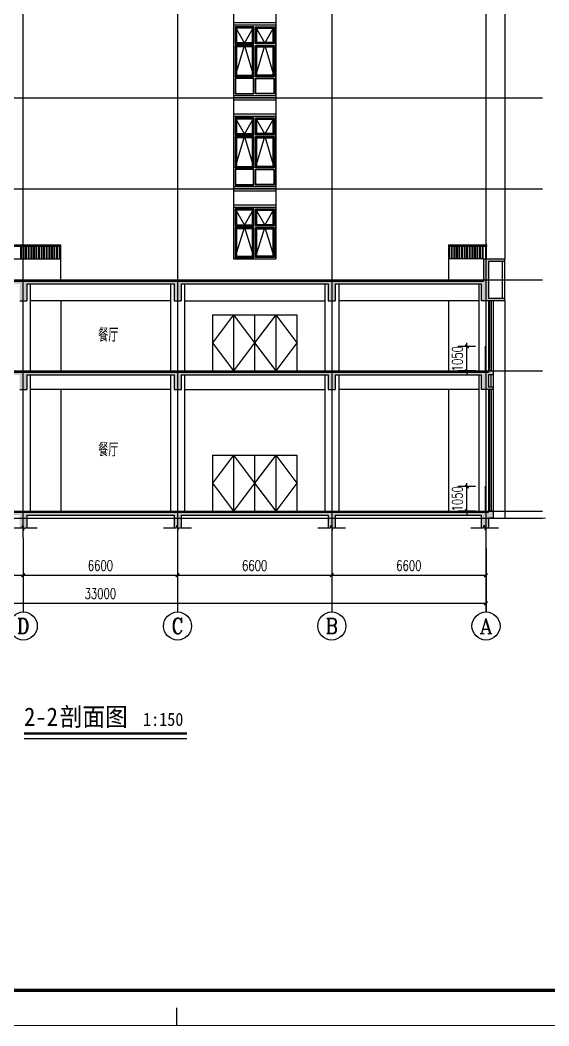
# Model space of a CAD drawing. Extents: x 1738711 to 2346805, y 1189731 to 2516152.
# Drawn here: x 2195406 to 2218031, y 1552690 to 1595754 of the extents above; entities that cross this region are included whole.
import ezdxf
from ezdxf.enums import TextEntityAlignment as Align

# ---------------------------------------------------------------- set-up
doc = ezdxf.new("R2010")
doc.units = 0
doc.header["$LTSCALE"] = 1000
doc.header["$MEASUREMENT"] = 0
for name, color, linetype, lineweight in [('_0', 7, 'Continuous', 25), ('填充', 252, 'Continuous', 5), ('栏杆', 6, 'Continuous', 15)]:
    doc.layers.add(name, color=color, linetype=linetype, lineweight=lineweight)
for name, color, linetype in [('AR-TEXT', 7, 'Continuous'), ('AXIS', 3, 'Continuous'), ('AXIS_TEXT', 7, 'Continuous'), ('CONTINUOUS', 7, 'Continuous'), ('DIM_SYMB', 3, 'Continuous'), ('DOTE', 1, 'Continuous'), ('PUB_DIM', 3, 'Continuous'), ('PUB_TEXT', 7, 'Continuous'), ('TK', 4, 'Continuous'), ('WALL', 40, 'Continuous'), ('WINDOW', 144, 'Continuous'), ('切线', 35, 'Continuous'), ('看线', 8, 'Continuous')]:
    doc.layers.add(name, color=color, linetype=linetype)
doc.styles.add('_TCH_AXIS', font='COMPLEX', dxfattribs={"bigfont": 'GBCBIG'})
doc.styles.add('_TCH_DIM_T3', font='SIMPLEX', dxfattribs={"width": 0.705882, "bigfont": 'GBCBIG'})
doc.styles.add('COMPLEX', font='COMPLEX')
doc.styles.get("Standard").update_dxf_attribs({"font": 'gbenor.shx', "bigfont": 'gbcbig.shx'})
doc.styles.add('宋体', font='SIMSUN.TTF', dxfattribs={"width": 0.75})
doc.styles.add('黑体', font='simhei_0.ttf', dxfattribs={"width": 0.9})
doc.dimstyles.new('_TCH_ARCH&&150', dxfattribs={"dimtxt": 446.25, "dimasz": 150, "dimexe": 375, "dimexo": 450, "dimgap": 189.375, "dimtad": 1, "dimdec": 0, "dimzin": 0, "dimdsep": 46, "dimtxsty": '_TCH_DIM_T3', "dimblk": 'ARCHTICK', "dimcen": 0.09, "dimclrt": 7, "dimazin": 2, "dimtfac": 1, "dimtdec": 0, "dimtix": 1, "dimtmove": 2, "dimatfit": 3, "dimfxl": 1, "dimtolj": 1, "dimtzin": 0, "dimarcsym": 0})

# ---------------------------------------------------------------- blocks, each defined once
blk = doc.blocks.new('gdfdgdfgdfbvfcxv')
at = {"layer": '填充'}
blk.add_line((264925, -67479), (264925, -67589), dxfattribs=at)
for points in [[(264919, -67480), (264829, -67480, -1), (264829, -67468), (264919, -67468)], [(264919, -67588), (264829, -67588, 1), (264829, -67600), (264919, -67600)]]:
    blk.add_lwpolyline(points, format="xyb", dxfattribs=at)
blk.add_lwpolyline([(264911, -67634), (264911, -67434), (264919, -67434), (264919, -67634)], close=True, dxfattribs=at)
blk.add_lwpolyline([(264911, -67634), (264911, -67434), (264919, -67434), (264919, -67634)], close=True, dxfattribs=at)
for centre, radius, start, end in [((264919, -67483), 4.5, 318.23878, 90), ((264915, -67488), 9.2, 330.31985, 59.74924), ((264919, -67495), 4.5, 318.23878, 90), ((264919, -67501), 4.5, 318.23878, 90), ((264919, -67507), 4.5, 318.23878, 90), ((264919, -67513), 4.5, 318.23878, 90), ((264919, -67519), 4.5, 318.23878, 90), ((264919, -67525), 4.5, 318.23878, 90), ((264919, -67531), 4.5, 318.23878, 90), ((264919, -67537), 4.5, 318.23878, 90), ((264919, -67543), 4.5, 318.23878, 90), ((264919, -67549), 4.5, 318.23878, 90), ((264919, -67555), 4.5, 318.23878, 90), ((264919, -67561), 4.5, 318.23878, 90), ((264919, -67567), 4.5, 318.23878, 90), ((264919, -67573), 4.5, 318.23878, 90), ((264919, -67579), 4.5, 318.23878, 90), ((264919, -67585), 4.5, 269.99996, 90)]:
    blk.add_arc(centre, radius, start, end, dxfattribs=at)
blk = doc.blocks.new('ghwerGWEGWEGW')
at = {"layer": '栏杆', "color": 6, "ltscale": 100}
for points in [[(2184611, 1556743), (2184611, 1557732)], [(2184641, 1556743), (2184641, 1557732)]]:
    blk.add_lwpolyline(points, dxfattribs=at)
blk.add_circle((2184626, 1557758), 30, dxfattribs=at)
at = {"layer": 'CONTINUOUS', "xscale": -0.384000000001397, "yscale": 0.384000000001397, "zscale": 0.384000000001397, "rotation": 270}
blk.add_blockref('gdfdgdfgdfbvfcxv', (2210561, 1455012), dxfattribs=at)
blk = doc.blocks.new('hjashrtahreahe')
blk.add_line((42800, 0), (42800, 500))
at = {"const_width": 25}
blk.add_lwpolyline([(42800, 500), (42800, 0)], dxfattribs=at)
at = {"layer": 'TK', "color": 7, "const_width": 25}
blk.add_lwpolyline([(0, 59400), (84100, 59400), (84100, 0), (0, 0)], close=True, dxfattribs=at)
at = {"layer": 'TK', "color": 3, "const_width": 100}
blk.add_lwpolyline([(2500, 1000), (2500, 58400), (83100, 58400), (83100, 1000)], close=True, dxfattribs=at)
at = {"layer": 'TK', "style": '宋体', "width": 0.75}
for tag, height, p in [('项目负责人', 350, (6003, 57089)), ('专业负责人', 350, (6003, 56224)), ('设计人', 350, (6003, 55419)), ('版号1', 250, (77304, 22193)), ('时间1', 250, (82405, 22193)), ('版号2', 250, (77304, 21593)), ('时间2', 250, (82405, 21593)), ('版号3', 250, (77304, 20993)), ('时间3', 250, (82405, 20993)), ('建筑会签', 0.0001, (78978, 2403)), ('电气会签', 0.0001, (82128, 2403)), ('结构会签', 0.0001, (78978, 1803)), ('暖通会签', 0.0001, (82128, 1803)), ('给排水会签', 0.0001, (78978, 1250)), ('智能化会签', 0.0001, (82128, 1250))]:
    blk.add_attdef(tag, text='', height=height, dxfattribs=at).set_placement(p, align=Align.CENTER)
for tag, p in [('合作设计单位', (80816, 48986)), ('版号说明1', (79854, 22318)), ('版号说明2', (79854, 21718)), ('版号说明3', (79854, 21118)), ('浙江绿储科技有限公司', (80545, 16036)), ('百兆瓦级集中式熔盐储能关键', (80545, 14953)), ('设备研发及制造基地项目', (80545, 14603)), ('1#研发楼', (80545, 13636)), ('图名', (80545, 12436)), ('工程编号', (78978, 11461)), ('子项编号', (82128, 11461)), ('建筑', (78978, 10711)), ('图号', (82128, 10711)), ('施工图', (78978, 9961)), ('2023.03', (82128, 9961)), ('审定', (79353, 8461)), ('审核', (79353, 7711)), ('工程负责', (79353, 6961)), ('专业负责', (79353, 6211)), ('设计', (79353, 5461)), ('制图', (79353, 4711)), ('校对', (79353, 3961))]:
    blk.add_attdef(tag, text='', height=250, dxfattribs=at).set_placement(p, align=Align.MIDDLE_CENTER)
blk = doc.blocks.new('_ArchTick')
at = {"color": 0, "linetype": 'ByBlock', "const_width": 0.4}
blk.add_lwpolyline([(-0.5, -0.5), (0.5, 0.5)], dxfattribs=at)
blk = doc.blocks.new('*D2324')
at = {"layer": 'Defpoints', "color": 0, "transparency": 16777216}
for p in [(2214526, 1575782), (2215341, 1575782), (2215341, 1574732)]:
    blk.add_point(p, dxfattribs=at)
at = {"layer": 'PUB_DIM', "color": 0, "lineweight": -2, "transparency": 16777216}
for p, q in [((2214891, 1575782), (2214151, 1575782)), ((2214526, 1575782), (2214526, 1575932)), ((2214526, 1574732), (2214526, 1575782)), ((2214891, 1574732), (2214151, 1574732)), ((2214526, 1574732), (2214526, 1574582))]:
    blk.add_line(p, q, dxfattribs=at)
at = {"layer": 'PUB_DIM', "color": 0, "lineweight": -2, "transparency": 16777216, "xscale": 150, "yscale": 150, "zscale": 150}
for p, rotation in [((2214526, 1575782), 270), ((2214526, 1574732), 90)]:
    blk.add_blockref('_ArchTick', p, dxfattribs=dict(at, rotation=rotation))
at = {"layer": 'PUB_DIM', "color": 7, "transparency": 16777216, "insert": (2214113, 1575257), "char_height": 446.2, "attachment_point": 5, "rotation": 90, "style": '_TCH_DIM_T3'}
blk.add_mtext('\\A1;1050', dxfattribs=at)
blk = doc.blocks.new('*D2325')
at = {"layer": 'Defpoints', "color": 0, "transparency": 16777216}
for p in [(2214526, 1581782), (2215341, 1581782), (2215341, 1580732)]:
    blk.add_point(p, dxfattribs=at)
at = {"layer": 'PUB_DIM', "color": 0, "lineweight": -2, "transparency": 16777216}
for p, q in [((2214891, 1581782), (2214151, 1581782)), ((2214526, 1581782), (2214526, 1581932)), ((2214526, 1580732), (2214526, 1581782)), ((2214891, 1580732), (2214151, 1580732)), ((2214526, 1580732), (2214526, 1580582))]:
    blk.add_line(p, q, dxfattribs=at)
at = {"layer": 'PUB_DIM', "color": 0, "lineweight": -2, "transparency": 16777216, "xscale": 150, "yscale": 150, "zscale": 150}
for p, rotation in [((2214526, 1581782), 270), ((2214526, 1580732), 90)]:
    blk.add_blockref('_ArchTick', p, dxfattribs=dict(at, rotation=rotation))
at = {"layer": 'PUB_DIM', "color": 7, "transparency": 16777216, "insert": (2214113, 1581257), "char_height": 446.2, "attachment_point": 5, "rotation": 90, "style": '_TCH_DIM_T3'}
blk.add_mtext('\\A1;1050', dxfattribs=at)
blk = doc.blocks.new('*D2328')
at = {"layer": 'AXIS', "color": 0, "lineweight": -2, "transparency": 16777216}
for p, q in [((2208741, 1573148), (2208741, 1571612)), ((2215341, 1573148), (2215341, 1571612)), ((2208741, 1571987), (2215341, 1571987))]:
    blk.add_line(p, q, dxfattribs=at)
at = {"layer": 'Defpoints', "color": 0, "transparency": 16777216}
for p in [(2208741, 1573598), (2215341, 1573598), (2215341, 1571987)]:
    blk.add_point(p, dxfattribs=at)
at = {"layer": 'AXIS', "color": 0, "lineweight": -2, "transparency": 16777216, "xscale": 150, "yscale": 150, "zscale": 150, "rotation": 180}
blk.add_blockref('_ArchTick', (2208741, 1571987), dxfattribs=at)
at = {"layer": 'AXIS', "color": 0, "lineweight": -2, "transparency": 16777216, "xscale": 150, "yscale": 150, "zscale": 150}
blk.add_blockref('_ArchTick', (2215341, 1571987), dxfattribs=at)
at = {"layer": 'AXIS', "color": 7, "transparency": 16777216, "insert": (2212041, 1572399), "char_height": 446.2, "attachment_point": 5, "style": '_TCH_DIM_T3'}
blk.add_mtext('\\A1;6600', dxfattribs=at)
blk = doc.blocks.new('*D2329')
at = {"layer": 'AXIS', "color": 0, "lineweight": -2, "transparency": 16777216}
for p, q in [((2202141, 1573148), (2202141, 1571612)), ((2208741, 1573148), (2208741, 1571612)), ((2202141, 1571987), (2208741, 1571987))]:
    blk.add_line(p, q, dxfattribs=at)
at = {"layer": 'Defpoints', "color": 0, "transparency": 16777216}
for p in [(2202141, 1573598), (2208741, 1573598), (2208741, 1571987)]:
    blk.add_point(p, dxfattribs=at)
at = {"layer": 'AXIS', "color": 0, "lineweight": -2, "transparency": 16777216, "xscale": 150, "yscale": 150, "zscale": 150, "rotation": 180}
blk.add_blockref('_ArchTick', (2202141, 1571987), dxfattribs=at)
at = {"layer": 'AXIS', "color": 0, "lineweight": -2, "transparency": 16777216, "xscale": 150, "yscale": 150, "zscale": 150}
blk.add_blockref('_ArchTick', (2208741, 1571987), dxfattribs=at)
at = {"layer": 'AXIS', "color": 7, "transparency": 16777216, "insert": (2205441, 1572399), "char_height": 446.2, "attachment_point": 5, "style": '_TCH_DIM_T3'}
blk.add_mtext('\\A1;6600', dxfattribs=at)
blk = doc.blocks.new('*D2330')
at = {"layer": 'AXIS', "color": 0, "lineweight": -2, "transparency": 16777216}
for p, q in [((2195541, 1573148), (2195541, 1571612)), ((2202141, 1573148), (2202141, 1571612)), ((2195541, 1571987), (2202141, 1571987))]:
    blk.add_line(p, q, dxfattribs=at)
at = {"layer": 'Defpoints', "color": 0, "transparency": 16777216}
for p in [(2195541, 1573598), (2202141, 1573598), (2202141, 1571987)]:
    blk.add_point(p, dxfattribs=at)
at = {"layer": 'AXIS', "color": 0, "lineweight": -2, "transparency": 16777216, "xscale": 150, "yscale": 150, "zscale": 150, "rotation": 180}
blk.add_blockref('_ArchTick', (2195541, 1571987), dxfattribs=at)
at = {"layer": 'AXIS', "color": 0, "lineweight": -2, "transparency": 16777216, "xscale": 150, "yscale": 150, "zscale": 150}
blk.add_blockref('_ArchTick', (2202141, 1571987), dxfattribs=at)
at = {"layer": 'AXIS', "color": 7, "transparency": 16777216, "insert": (2198841, 1572399), "char_height": 446.2, "attachment_point": 5, "style": '_TCH_DIM_T3'}
blk.add_mtext('\\A1;6600', dxfattribs=at)
blk = doc.blocks.new('*D2331')
at = {"layer": 'AXIS', "color": 0, "lineweight": -2, "transparency": 16777216}
for p, q in [((2188941, 1573148), (2188941, 1571612)), ((2195541, 1573148), (2195541, 1571612)), ((2188941, 1571987), (2195541, 1571987))]:
    blk.add_line(p, q, dxfattribs=at)
at = {"layer": 'Defpoints', "color": 0, "transparency": 16777216}
for p in [(2188941, 1573598), (2195541, 1573598), (2195541, 1571987)]:
    blk.add_point(p, dxfattribs=at)
at = {"layer": 'AXIS', "color": 0, "lineweight": -2, "transparency": 16777216, "xscale": 150, "yscale": 150, "zscale": 150, "rotation": 180}
blk.add_blockref('_ArchTick', (2188941, 1571987), dxfattribs=at)
at = {"layer": 'AXIS', "color": 0, "lineweight": -2, "transparency": 16777216, "xscale": 150, "yscale": 150, "zscale": 150}
blk.add_blockref('_ArchTick', (2195541, 1571987), dxfattribs=at)
at = {"layer": 'AXIS', "color": 7, "transparency": 16777216, "insert": (2192241, 1572399), "char_height": 446.2, "attachment_point": 5, "style": '_TCH_DIM_T3'}
blk.add_mtext('\\A1;6600', dxfattribs=at)
blk = doc.blocks.new('*D2333')
at = {"layer": 'AXIS', "color": 0, "lineweight": -2, "transparency": 16777216}
for p, q in [((2182341, 1573148), (2182341, 1570412)), ((2215341, 1573148), (2215341, 1570412)), ((2182341, 1570787), (2215341, 1570787))]:
    blk.add_line(p, q, dxfattribs=at)
at = {"layer": 'Defpoints', "color": 0, "transparency": 16777216}
for p in [(2182341, 1573598), (2215341, 1573598), (2215341, 1570787)]:
    blk.add_point(p, dxfattribs=at)
at = {"layer": 'AXIS', "color": 0, "lineweight": -2, "transparency": 16777216, "xscale": 150, "yscale": 150, "zscale": 150, "rotation": 180}
blk.add_blockref('_ArchTick', (2182341, 1570787), dxfattribs=at)
at = {"layer": 'AXIS', "color": 0, "lineweight": -2, "transparency": 16777216, "xscale": 150, "yscale": 150, "zscale": 150}
blk.add_blockref('_ArchTick', (2215341, 1570787), dxfattribs=at)
at = {"layer": 'AXIS', "color": 7, "transparency": 16777216, "insert": (2198841, 1571199), "char_height": 446.2, "attachment_point": 5, "style": '_TCH_DIM_T3'}
blk.add_mtext('\\A1;33000', dxfattribs=at)
blk = doc.blocks.new('_AXISO')
blk.add_circle((0, 0), 0.5)
at = {"layer": 'AXIS_TEXT', "style": 'COMPLEX', "width": 1.041667}
blk.add_attdef('A', text='', height=0.56, dxfattribs=at).set_placement((-0.25, -0.28), (0.25, -0.28), align=Align.FIT)

msp = doc.modelspace()

# ---------------------------------------------------------------- hatches: boundary and pattern name
at = {"layer": '填充'}
for points in [[(2181540.8, 1583732.3), (2181540.8, 1583832.3), (2182240.8, 1583832.3), (2182240.8, 1585432.3), (2181540.8, 1585432.3), (2181540.8, 1585532.3), (2182440.8, 1585532.3), (2182440.8, 1584582.3), (2215240.8, 1584582.3), (2215240.8, 1585532.3), (2216140.8, 1585532.3), (2216140.8, 1585432.3), (2215440.8, 1585432.3), (2215440.8, 1583832.3), (2216140.8, 1583832.3), (2216140.8, 1583732.3), (2215140.8, 1583732.3), (2215140.8, 1584462.3), (2208890.8, 1584462.3), (2208890.8, 1583732.3), (2208590.8, 1583732.3), (2208590.8, 1584462.3), (2202290.8, 1584462.3), (2202290.8, 1583732.3), (2201990.8, 1583732.3), (2201990.8, 1584462.3), (2195690.8, 1584462.3), (2195690.8, 1583732.3), (2195390.8, 1583732.3), (2195390.8, 1584462.3), (2189090.8, 1584462.3), (2189090.8, 1583859.8), (2189090.8, 1583732.3), (2188790.8, 1583732.3), (2188790.8, 1584462.3), (2182540.8, 1584462.3), (2182540.8, 1583732.3)], [(2182040.8, 1579932.3), (2182040.8, 1580032.3), (2182240.8, 1580032.3), (2182240.8, 1580562.3), (2182040.8, 1580562.3), (2182040.8, 1580732.3), (2182240.8, 1580732.3), (2182240.8, 1580682.3), (2215440.8, 1580682.3), (2215440.8, 1580732.3), (2215640.8, 1580732.3), (2215640.8, 1580562.3), (2215440.8, 1580562.3), (2215440.8, 1580032.3), (2215640.8, 1580032.3), (2215640.8, 1579932.3), (2215140.8, 1579932.3), (2215140.8, 1580562.3), (2208890.8, 1580562.3), (2208890.8, 1579932.3), (2208590.8, 1579932.3), (2208590.8, 1580562.3), (2202290.8, 1580562.3), (2202290.8, 1579932.3), (2201990.8, 1579932.3), (2201990.8, 1580562.3), (2195690.8, 1580562.3), (2195690.8, 1579932.3), (2195390.8, 1579932.3), (2195390.8, 1580562.3), (2189090.8, 1580562.3), (2189090.8, 1579932.3), (2188790.8, 1579932.3), (2188790.8, 1580562.3), (2182540.8, 1580562.3), (2182540.8, 1579932.3)], [(2182240.8, 1574019.8), (2182240.8, 1574432.3), (2182040.8, 1574432.3), (2182040.8, 1574732.3), (2182240.8, 1574732.3), (2182240.8, 1574682.3), (2215440.8, 1574682.3), (2215440.8, 1574732.3), (2215640.8, 1574732.3), (2215640.8, 1574432.3), (2215440.8, 1574432.3), (2215440.8, 1574019.8), (2215140.8, 1574019.8), (2215140.8, 1574562.3), (2208890.8, 1574562.3), (2208890.8, 1574019.8), (2208590.8, 1574019.8), (2208590.8, 1574562.3), (2202290.8, 1574562.3), (2202290.8, 1574019.8), (2201990.8, 1574019.8), (2201990.8, 1574562.3), (2195690.8, 1574562.3), (2195690.8, 1574019.8), (2195390.8, 1574019.8), (2195390.8, 1574562.3), (2189090.8, 1574562.3), (2189090.8, 1574019.8), (2188790.8, 1574019.8), (2188790.8, 1574562.3), (2182540.8, 1574562.3), (2182540.8, 1574019.8)]]:
    msp.add_hatch(color=256, dxfattribs=at).paths.add_polyline_path(points)

# ---------------------------------------------------------------- linework, layer by layer
at = {"layer": 'AXIS'}
for p, q in [((2195540.8, 1573598.1), (2195540.8, 1570411.8)), ((2202140.8, 1573598.1), (2202140.8, 1570411.8)), ((2208740.8, 1573598.1), (2208740.8, 1570411.8)), ((2215340.8, 1573598.1), (2215340.8, 1570411.8))]:
    msp.add_line(p, q, dxfattribs=at)
at = {"layer": 'DIM_SYMB'}
for points in [[(2194942.9, 1574019.8), (2195481.1, 1574019.8), (2195519.4, 1574124.8), (2195556.4, 1573914.8), (2195593.6, 1574019.8), (2196131.9, 1574019.8)], [(2201542.9, 1574019.8), (2202081.1, 1574019.8), (2202119.4, 1574124.8), (2202156.4, 1573914.8), (2202193.6, 1574019.8), (2202731.9, 1574019.8)], [(2208142.9, 1574019.8), (2208681.1, 1574019.8), (2208719.4, 1574124.8), (2208756.4, 1573914.8), (2208793.6, 1574019.8), (2209331.9, 1574019.8)], [(2214692.9, 1574019.8), (2215231.1, 1574019.8), (2215269.4, 1574124.8), (2215306.4, 1573914.8), (2215343.6, 1574019.8), (2215881.9, 1574019.8)], [(2195574.8, 1564998.2), (2202539.8, 1564998.2)]]:
    msp.add_lwpolyline(points, dxfattribs=at)
at = {"layer": 'DIM_SYMB', "const_width": 105}
msp.add_lwpolyline([(2195574.8, 1565208.2), (2202539.8, 1565208.2)], dxfattribs=at)
at = {"layer": 'DOTE'}
for p, q in [((2195540.8, 1573598.1), (2195540.8, 1622732.3)), ((2202140.8, 1622732.3), (2202140.8, 1573598.1)), ((2208740.8, 1622732.3), (2208740.8, 1573598.1)), ((2215340.8, 1622732.3), (2215340.8, 1573598.1)), ((2176186.2, 1592432.3), (2217760.6, 1592432.3)), ((2176186.2, 1588532.3), (2217760.6, 1588532.3)), ((2176186.2, 1584632.3), (2217760.6, 1584632.3)), ((2176186.2, 1580732.3), (2217760.6, 1580732.3)), ((2176186.2, 1574732.3), (2217760.6, 1574732.3)), ((2176186.2, 1574432.3), (2217760.6, 1574432.3))]:
    msp.add_line(p, q, dxfattribs=at)
at = {"layer": 'WALL'}
for p, q in [((2215240.8, 1585532.3), (2216140.8, 1585532.3)), ((2215240.8, 1585532.3), (2215240.8, 1584582.3)), ((2215440.8, 1585432.3), (2215440.8, 1583832.3)), ((2215440.8, 1585432.3), (2216140.8, 1585432.3)), ((2216040.8, 1583832.3), (2216040.8, 1585432.3)), ((2216140.8, 1583732.3), (2216140.8, 1585532.3)), ((2182440.8, 1584582.3), (2215240.8, 1584582.3)), ((2195690.8, 1584462.3), (2195690.8, 1583732.3)), ((2195690.8, 1584462.3), (2201990.8, 1584462.3)), ((2201990.8, 1584462.3), (2201990.8, 1583732.3)), ((2202290.8, 1584462.3), (2202290.8, 1583732.3)), ((2202290.8, 1584462.3), (2208590.8, 1584462.3)), ((2208590.8, 1584462.3), (2208590.8, 1583732.3)), ((2208890.8, 1584462.3), (2208890.8, 1583732.3)), ((2208890.8, 1584462.3), (2215140.8, 1584462.3)), ((2215140.8, 1584462.3), (2215140.8, 1583732.3)), ((2195390.8, 1583732.3), (2195690.8, 1583732.3)), ((2201990.8, 1583732.3), (2202290.8, 1583732.3)), ((2208590.8, 1583732.3), (2208890.8, 1583732.3)), ((2216140.8, 1583732.3), (2215140.8, 1583732.3)), ((2216140.8, 1583832.3), (2215440.8, 1583832.3)), ((2182240.8, 1580682.3), (2215440.8, 1580682.3)), ((2195690.8, 1580562.3), (2195690.8, 1579932.3)), ((2195690.8, 1580562.3), (2201990.8, 1580562.3)), ((2201990.8, 1580562.3), (2201990.8, 1579932.3)), ((2202290.8, 1580562.3), (2202290.8, 1579932.3)), ((2202290.8, 1580562.3), (2208590.8, 1580562.3)), ((2208590.8, 1580562.3), (2208590.8, 1579932.3)), ((2208890.8, 1580562.3), (2208890.8, 1579932.3)), ((2208890.8, 1580562.3), (2215140.8, 1580562.3)), ((2215140.8, 1580562.3), (2215140.8, 1579932.3)), ((2215440.8, 1580732.3), (2215440.8, 1580682.3)), ((2215440.8, 1580732.3), (2215640.8, 1580732.3)), ((2215640.8, 1580562.3), (2215440.8, 1580562.3)), ((2215440.8, 1580562.3), (2215440.8, 1580032.3)), ((2215540.8, 1580562.3), (2215540.8, 1580032.3)), ((2215640.8, 1580732.3), (2215640.8, 1579932.3)), ((2215640.8, 1580032.3), (2215440.8, 1580032.3)), ((2195390.8, 1579932.3), (2195690.8, 1579932.3)), ((2201990.8, 1579932.3), (2202290.8, 1579932.3)), ((2208590.8, 1579932.3), (2208890.8, 1579932.3)), ((2215640.8, 1579932.3), (2215140.8, 1579932.3)), ((2182240.8, 1574682.3), (2215440.8, 1574682.3)), ((2195690.8, 1574562.3), (2195690.8, 1574019.8)), ((2195690.8, 1574562.3), (2201990.8, 1574562.3)), ((2201990.8, 1574562.3), (2201990.8, 1574019.8)), ((2202290.8, 1574562.3), (2202290.8, 1574019.8)), ((2202290.8, 1574562.3), (2208590.8, 1574562.3)), ((2208590.8, 1574562.3), (2208590.8, 1574019.8)), ((2208890.8, 1574562.3), (2208890.8, 1574019.8)), ((2208890.8, 1574562.3), (2215140.8, 1574562.3)), ((2215140.8, 1574562.3), (2215140.8, 1574019.8)), ((2215440.8, 1574732.3), (2215440.8, 1574682.3)), ((2215640.8, 1574732.3), (2215440.8, 1574732.3)), ((2215440.8, 1574432.3), (2215440.8, 1574019.8)), ((2215640.8, 1574432.3), (2215440.8, 1574432.3)), ((2215640.8, 1574732.3), (2215640.8, 1574432.3))]:
    msp.add_line(p, q, dxfattribs=at)
at = {"layer": 'WINDOW'}
for p, q in [((2215440.8, 1583732.3), (2215440.8, 1580732.3)), ((2215507.5, 1580732.3), (2215507.5, 1583732.3)), ((2215574.1, 1580732.3), (2215574.1, 1583732.3)), ((2215640.8, 1583732.3), (2215640.8, 1580732.3)), ((2215440.8, 1579932.3), (2215440.8, 1574732.3)), ((2215507.5, 1574732.3), (2215507.5, 1579932.3)), ((2215574.1, 1574732.3), (2215574.1, 1579932.3)), ((2215640.8, 1579932.3), (2215640.8, 1574732.3))]:
    msp.add_line(p, q, dxfattribs=at)
at = {"layer": '切线'}
for p, q in [((2182240.8, 1580732.3), (2215640.8, 1580732.3)), ((2182240.8, 1574732.3), (2215640.8, 1574732.3))]:
    msp.add_line(p, q, dxfattribs=at)
at = {"layer": '切线', "const_width": 50}
msp.add_lwpolyline([(2217899.5, 1574432.3), (2215440.8, 1574432.3)], dxfattribs=at)
at = {"layer": '栏杆'}
for p, q in [((2215325.8, 1586072.3), (2215325.8, 1585532.3)), ((2215355.8, 1586072.3), (2215355.8, 1585532.3))]:
    msp.add_line(p, q, dxfattribs=at)
msp.add_lwpolyline([(2215370.8, 1586132.3), (2215310.8, 1586132.3), (2215310.8, 1586072.3), (2215370.8, 1586072.3)], close=True, dxfattribs=at)
at = {"layer": '看线'}
for p, q in [((2204540.8, 1622732.3), (2204540.8, 1585532.3)), ((2206340.8, 1622732.3), (2206340.8, 1585532.3)), ((2216140.8, 1622732.3), (2216140.8, 1585532.3)), ((2206340.8, 1595632.3), (2204540.8, 1595632.3)), ((2206340.8, 1595532.3), (2204540.8, 1595532.3)), ((2206340.8, 1592432.3), (2204540.8, 1592432.3)), ((2206340.8, 1592332.3), (2204540.8, 1592332.3)), ((2206340.8, 1591732.3), (2204540.8, 1591732.3)), ((2206340.8, 1591632.3), (2204540.8, 1591632.3)), ((2206340.8, 1588532.3), (2204540.8, 1588532.3)), ((2206340.8, 1588432.3), (2204540.8, 1588432.3)), ((2206340.8, 1587832.3), (2204540.8, 1587832.3)), ((2206340.8, 1587732.3), (2204540.8, 1587732.3)), ((2204540.8, 1587732.3), (2204540.8, 1585532.3)), ((2206340.8, 1587732.3), (2204540.8, 1587732.3)), ((2205410.8, 1587672.3), (2204600.8, 1587672.3)), ((2204600.8, 1587672.3), (2204600.8, 1586932.3)), ((2204600.8, 1587672.3), (2205005.8, 1586972.3)), ((2205370.8, 1587632.3), (2204640.8, 1587632.3)), ((2204640.8, 1587632.3), (2204640.8, 1586972.3)), ((2205350.8, 1587612.3), (2204660.8, 1587612.3)), ((2204660.8, 1587612.3), (2204660.8, 1586992.3)), ((2205005.8, 1586972.3), (2205410.8, 1587672.3)), ((2205350.8, 1586992.3), (2205350.8, 1587612.3)), ((2205370.8, 1586972.3), (2205370.8, 1587632.3)), ((2205410.8, 1586932.3), (2205410.8, 1587672.3)), ((2205470.8, 1586932.3), (2205470.8, 1587672.3)), ((2205470.8, 1587672.3), (2206280.8, 1587672.3)), ((2205470.8, 1587672.3), (2205875.8, 1586972.3)), ((2205510.8, 1586972.3), (2205510.8, 1587632.3)), ((2205510.8, 1587632.3), (2206240.8, 1587632.3)), ((2205530.8, 1586992.3), (2205530.8, 1587612.3)), ((2205530.8, 1587612.3), (2206220.8, 1587612.3)), ((2205875.8, 1586972.3), (2206280.8, 1587672.3)), ((2206220.8, 1587612.3), (2206220.8, 1586992.3)), ((2206240.8, 1587632.3), (2206240.8, 1586972.3)), ((2206280.8, 1587672.3), (2206280.8, 1586932.3)), ((2206340.8, 1585532.3), (2206340.8, 1587732.3)), ((2204600.8, 1586932.3), (2205410.8, 1586932.3)), ((2204640.8, 1586972.3), (2205370.8, 1586972.3)), ((2204660.8, 1586992.3), (2205350.8, 1586992.3)), ((2206280.8, 1586932.3), (2205470.8, 1586932.3)), ((2206240.8, 1586972.3), (2205510.8, 1586972.3)), ((2206220.8, 1586992.3), (2205530.8, 1586992.3)), ((2204600.8, 1586872.3), (2204600.8, 1585592.3)), ((2205410.8, 1586872.3), (2204600.8, 1586872.3)), ((2204600.8, 1585592.3), (2205005.8, 1586872.3)), ((2204640.8, 1586832.3), (2204640.8, 1585632.3)), ((2205370.8, 1586832.3), (2204640.8, 1586832.3)), ((2204660.8, 1586812.3), (2204660.8, 1585652.3)), ((2205350.8, 1586812.3), (2204660.8, 1586812.3)), ((2205005.8, 1586872.3), (2205410.8, 1585592.3)), ((2205350.8, 1585652.3), (2205350.8, 1586812.3)), ((2205370.8, 1585632.3), (2205370.8, 1586832.3)), ((2205410.8, 1585592.3), (2205410.8, 1586872.3)), ((2205470.8, 1585592.3), (2205470.8, 1586872.3)), ((2205470.8, 1586872.3), (2206280.8, 1586872.3)), ((2205470.8, 1585592.3), (2205875.8, 1586872.3)), ((2205510.8, 1585632.3), (2205510.8, 1586832.3)), ((2205510.8, 1586832.3), (2206240.8, 1586832.3)), ((2205530.8, 1585652.3), (2205530.8, 1586812.3)), ((2205530.8, 1586812.3), (2206220.8, 1586812.3)), ((2205875.8, 1586872.3), (2206280.8, 1585592.3)), ((2206220.8, 1586812.3), (2206220.8, 1585652.3)), ((2206240.8, 1586832.3), (2206240.8, 1585632.3)), ((2206280.8, 1586872.3), (2206280.8, 1585592.3)), ((2182370.8, 1586132.3), (2197140.8, 1586132.3)), ((2182370.8, 1586072.3), (2197140.8, 1586072.3)), ((2195420.8, 1586072.3), (2195420.8, 1585532.3)), ((2195450.8, 1586072.3), (2195450.8, 1585532.3)), ((2195530.8, 1586072.3), (2195530.8, 1585532.3)), ((2195560.8, 1586072.3), (2195560.8, 1585532.3)), ((2195640.8, 1586072.3), (2195640.8, 1585532.3)), ((2195670.8, 1586072.3), (2195670.8, 1585532.3)), ((2195750.8, 1586072.3), (2195750.8, 1585532.3)), ((2195780.8, 1586072.3), (2195780.8, 1585532.3)), ((2195860.8, 1586072.3), (2195860.8, 1585532.3)), ((2195890.8, 1586072.3), (2195890.8, 1585532.3)), ((2195970.8, 1586072.3), (2195970.8, 1585532.3)), ((2196000.8, 1586072.3), (2196000.8, 1585532.3)), ((2196080.8, 1586072.3), (2196080.8, 1585532.3)), ((2196110.8, 1586072.3), (2196110.8, 1585532.3)), ((2196190.8, 1586072.3), (2196190.8, 1585532.3)), ((2196220.8, 1586072.3), (2196220.8, 1585532.3)), ((2196300.8, 1586072.3), (2196300.8, 1585532.3)), ((2196330.8, 1586072.3), (2196330.8, 1585532.3)), ((2196410.8, 1586072.3), (2196410.8, 1585532.3)), ((2196440.8, 1586072.3), (2196440.8, 1585532.3)), ((2196520.8, 1586072.3), (2196520.8, 1585532.3)), ((2196550.8, 1586072.3), (2196550.8, 1585532.3)), ((2196630.8, 1586072.3), (2196630.8, 1585532.3)), ((2196660.8, 1586072.3), (2196660.8, 1585532.3)), ((2196740.8, 1586072.3), (2196740.8, 1585532.3)), ((2196770.8, 1586072.3), (2196770.8, 1585532.3)), ((2196850.8, 1586072.3), (2196850.8, 1585532.3)), ((2196880.8, 1586072.3), (2196880.8, 1585532.3)), ((2196960.8, 1586072.3), (2196960.8, 1585532.3)), ((2196990.8, 1586072.3), (2196990.8, 1585532.3)), ((2197070.8, 1586072.3), (2197070.8, 1585532.3)), ((2197100.8, 1586072.3), (2197100.8, 1585532.3)), ((2197140.8, 1584582.3), (2197140.8, 1586132.3)), ((2213740.8, 1586132.3), (2215310.8, 1586132.3)), ((2213740.8, 1586132.3), (2213740.8, 1585532.3)), ((2213740.8, 1586072.3), (2215310.8, 1586072.3)), ((2213770.8, 1586072.3), (2213770.8, 1585532.3)), ((2213850.8, 1586072.3), (2213850.8, 1585532.3)), ((2213880.8, 1586072.3), (2213880.8, 1585532.3)), ((2213960.8, 1586072.3), (2213960.8, 1585532.3)), ((2213990.8, 1586072.3), (2213990.8, 1585532.3)), ((2214070.8, 1586072.3), (2214070.8, 1585532.3)), ((2214100.8, 1586072.3), (2214100.8, 1585532.3)), ((2214180.8, 1586072.3), (2214180.8, 1585532.3)), ((2214210.8, 1586072.3), (2214210.8, 1585532.3)), ((2214290.8, 1586072.3), (2214290.8, 1585532.3)), ((2214320.8, 1586072.3), (2214320.8, 1585532.3)), ((2214400.8, 1586072.3), (2214400.8, 1585532.3)), ((2214430.8, 1586072.3), (2214430.8, 1585532.3)), ((2214510.8, 1586072.3), (2214510.8, 1585532.3)), ((2214540.8, 1586072.3), (2214540.8, 1585532.3)), ((2214620.8, 1586072.3), (2214620.8, 1585532.3)), ((2214650.8, 1586072.3), (2214650.8, 1585532.3)), ((2214730.8, 1586072.3), (2214730.8, 1585532.3)), ((2214760.8, 1586072.3), (2214760.8, 1585532.3)), ((2214840.8, 1586072.3), (2214840.8, 1585532.3)), ((2214870.8, 1586072.3), (2214870.8, 1585532.3)), ((2214950.8, 1586072.3), (2214950.8, 1585532.3)), ((2214980.8, 1586072.3), (2214980.8, 1585532.3)), ((2215060.8, 1586072.3), (2215060.8, 1585532.3)), ((2215090.8, 1586072.3), (2215090.8, 1585532.3)), ((2215170.8, 1586072.3), (2215170.8, 1585532.3)), ((2215200.8, 1586072.3), (2215200.8, 1585532.3)), ((2204640.8, 1585632.3), (2205370.8, 1585632.3)), ((2204660.8, 1585652.3), (2205350.8, 1585652.3)), ((2206240.8, 1585632.3), (2205510.8, 1585632.3)), ((2206220.8, 1585652.3), (2205530.8, 1585652.3)), ((2182440.8, 1585532.3), (2197140.8, 1585532.3)), ((2204540.8, 1585532.3), (2206340.8, 1585532.3)), ((2204600.8, 1585592.3), (2205410.8, 1585592.3)), ((2206280.8, 1585592.3), (2205470.8, 1585592.3)), ((2213740.8, 1585532.3), (2213740.8, 1584582.3)), ((2215240.8, 1585532.3), (2213740.8, 1585532.3)), ((2195840.8, 1584462.3), (2195840.8, 1580732.3)), ((2201840.8, 1584462.3), (2201840.8, 1580732.3)), ((2202440.8, 1584462.3), (2202440.8, 1580732.3)), ((2208440.8, 1584462.3), (2208440.8, 1580732.3)), ((2209040.8, 1584462.3), (2209040.8, 1580732.3)), ((2215040.8, 1584462.3), (2215040.8, 1580732.3)), ((2201840.8, 1583732.3), (2195840.8, 1583732.3)), ((2197140.8, 1583732.3), (2197140.8, 1580732.3)), ((2202440.8, 1583732.3), (2208440.8, 1583732.3)), ((2215040.8, 1583732.3), (2209040.8, 1583732.3)), ((2213740.8, 1583732.3), (2213740.8, 1580732.3)), ((2216140.8, 1583732.3), (2216140.8, 1574432.3)), ((2203640.8, 1583132.3), (2203640.8, 1580732.3)), ((2203640.8, 1583132.3), (2207240.8, 1583132.3)), ((2204540.8, 1583132.3), (2204540.8, 1580732.3)), ((2205440.8, 1583132.3), (2205440.8, 1580732.3)), ((2206340.8, 1583132.3), (2206340.8, 1580732.3)), ((2207240.8, 1583132.3), (2207240.8, 1580732.3)), ((2195840.8, 1580562.3), (2195840.8, 1574732.3)), ((2201840.8, 1580562.3), (2201840.8, 1574732.3)), ((2202440.8, 1580562.3), (2202440.8, 1574732.3)), ((2208440.8, 1580562.3), (2208440.8, 1574732.3)), ((2209040.8, 1580562.3), (2209040.8, 1574732.3)), ((2215040.8, 1580562.3), (2215040.8, 1574732.3)), ((2201840.8, 1579932.3), (2195840.8, 1579932.3)), ((2197140.8, 1579932.3), (2197140.8, 1574732.3)), ((2202440.8, 1579932.3), (2208440.8, 1579932.3)), ((2215040.8, 1579932.3), (2209040.8, 1579932.3)), ((2213740.8, 1579932.3), (2213740.8, 1574732.3)), ((2203640.8, 1577132.3), (2203640.8, 1574732.3)), ((2203640.8, 1577132.3), (2207240.8, 1577132.3)), ((2204540.8, 1577132.3), (2204540.8, 1574732.3)), ((2205440.8, 1577132.3), (2205440.8, 1574732.3)), ((2206340.8, 1577132.3), (2206340.8, 1574732.3)), ((2207240.8, 1577132.3), (2207240.8, 1574732.3))]:
    msp.add_line(p, q, dxfattribs=at)
for points in [[(2206340.8, 1595532.3), (2204540.8, 1595532.3), (2204540.8, 1592532.3), (2206340.8, 1592532.3)], [(2204640.8, 1594772.3), (2205370.8, 1594772.3), (2205370.8, 1595432.3), (2204640.8, 1595432.3)], [(2204660.8, 1594792.3), (2205350.8, 1594792.3), (2205350.8, 1595412.3), (2204660.8, 1595412.3)], [(2206240.8, 1594772.3), (2205510.8, 1594772.3), (2205510.8, 1595432.3), (2206240.8, 1595432.3)], [(2206220.8, 1594792.3), (2205530.8, 1594792.3), (2205530.8, 1595412.3), (2206220.8, 1595412.3)], [(2204640.8, 1594632.3), (2204640.8, 1593372.3), (2205370.8, 1593372.3), (2205370.8, 1594632.3)], [(2204660.8, 1594612.3), (2204660.8, 1593392.3), (2205350.8, 1593392.3), (2205350.8, 1594612.3)], [(2206240.8, 1594632.3), (2206240.8, 1593372.3), (2205510.8, 1593372.3), (2205510.8, 1594632.3)], [(2206220.8, 1594612.3), (2206220.8, 1593392.3), (2205530.8, 1593392.3), (2205530.8, 1594612.3)], [(2204620.8, 1593252.3), (2204620.8, 1592612.3), (2205390.8, 1592612.3), (2205390.8, 1593252.3)], [(2206260.8, 1593252.3), (2206260.8, 1592612.3), (2205490.8, 1592612.3), (2205490.8, 1593252.3)], [(2206340.8, 1591632.3), (2204540.8, 1591632.3), (2204540.8, 1588632.3), (2206340.8, 1588632.3)], [(2204640.8, 1590872.3), (2205370.8, 1590872.3), (2205370.8, 1591532.3), (2204640.8, 1591532.3)], [(2204660.8, 1590892.3), (2205350.8, 1590892.3), (2205350.8, 1591512.3), (2204660.8, 1591512.3)], [(2206240.8, 1590872.3), (2205510.8, 1590872.3), (2205510.8, 1591532.3), (2206240.8, 1591532.3)], [(2206220.8, 1590892.3), (2205530.8, 1590892.3), (2205530.8, 1591512.3), (2206220.8, 1591512.3)], [(2204640.8, 1590732.3), (2204640.8, 1589472.3), (2205370.8, 1589472.3), (2205370.8, 1590732.3)], [(2204660.8, 1590712.3), (2204660.8, 1589492.3), (2205350.8, 1589492.3), (2205350.8, 1590712.3)], [(2206240.8, 1590732.3), (2206240.8, 1589472.3), (2205510.8, 1589472.3), (2205510.8, 1590732.3)], [(2206220.8, 1590712.3), (2206220.8, 1589492.3), (2205530.8, 1589492.3), (2205530.8, 1590712.3)], [(2204620.8, 1589352.3), (2204620.8, 1588712.3), (2205390.8, 1588712.3), (2205390.8, 1589352.3)], [(2206260.8, 1589352.3), (2206260.8, 1588712.3), (2205490.8, 1588712.3), (2205490.8, 1589352.3)]]:
    msp.add_lwpolyline(points, close=True, dxfattribs=at)
for points in [[(2204600.8, 1594732.3), (2205410.8, 1594732.3), (2205410.8, 1595472.3), (2204600.8, 1595472.3), (2204600.8, 1594732.3)], [(2204600.8, 1595472.3), (2205005.8, 1594772.3), (2205410.8, 1595472.3)], [(2206280.8, 1594732.3), (2205470.8, 1594732.3), (2205470.8, 1595472.3), (2206280.8, 1595472.3), (2206280.8, 1594732.3)], [(2205470.8, 1595472.3), (2205875.8, 1594772.3), (2206280.8, 1595472.3)], [(2204600.8, 1594672.3), (2204600.8, 1593332.3), (2205410.8, 1593332.3), (2205410.8, 1594672.3), (2204600.8, 1594672.3)], [(2204600.8, 1593332.3), (2205005.8, 1594672.3), (2205410.8, 1593332.3)], [(2206280.8, 1594672.3), (2206280.8, 1593332.3), (2205470.8, 1593332.3), (2205470.8, 1594672.3), (2206280.8, 1594672.3)], [(2205470.8, 1593332.3), (2205875.8, 1594672.3), (2206280.8, 1593332.3)], [(2204600.8, 1593272.3), (2204600.8, 1592592.3), (2205410.8, 1592592.3), (2205410.8, 1593272.3), (2204600.8, 1593272.3)], [(2206280.8, 1593272.3), (2206280.8, 1592592.3), (2205470.8, 1592592.3), (2205470.8, 1593272.3), (2206280.8, 1593272.3)], [(2204600.8, 1590832.3), (2205410.8, 1590832.3), (2205410.8, 1591572.3), (2204600.8, 1591572.3), (2204600.8, 1590832.3)], [(2204600.8, 1591572.3), (2205005.8, 1590872.3), (2205410.8, 1591572.3)], [(2206280.8, 1590832.3), (2205470.8, 1590832.3), (2205470.8, 1591572.3), (2206280.8, 1591572.3), (2206280.8, 1590832.3)], [(2205470.8, 1591572.3), (2205875.8, 1590872.3), (2206280.8, 1591572.3)], [(2204600.8, 1590772.3), (2204600.8, 1589432.3), (2205410.8, 1589432.3), (2205410.8, 1590772.3), (2204600.8, 1590772.3)], [(2204600.8, 1589432.3), (2205005.8, 1590772.3), (2205410.8, 1589432.3)], [(2206280.8, 1590772.3), (2206280.8, 1589432.3), (2205470.8, 1589432.3), (2205470.8, 1590772.3), (2206280.8, 1590772.3)], [(2205470.8, 1589432.3), (2205875.8, 1590772.3), (2206280.8, 1589432.3)], [(2204600.8, 1589372.3), (2204600.8, 1588692.3), (2205410.8, 1588692.3), (2205410.8, 1589372.3), (2204600.8, 1589372.3)], [(2206280.8, 1589372.3), (2206280.8, 1588692.3), (2205470.8, 1588692.3), (2205470.8, 1589372.3), (2206280.8, 1589372.3)], [(2204540.8, 1583132.3), (2203640.8, 1581932.3), (2204540.8, 1580732.3)], [(2204540.8, 1583132.3), (2205440.8, 1581932.3), (2204540.8, 1580732.3)], [(2206340.8, 1583132.3), (2205440.8, 1581932.3), (2206340.8, 1580732.3)], [(2206340.8, 1583132.3), (2207240.8, 1581932.3), (2206340.8, 1580732.3)], [(2204540.8, 1577132.3), (2203640.8, 1575932.3), (2204540.8, 1574732.3)], [(2204540.8, 1577132.3), (2205440.8, 1575932.3), (2204540.8, 1574732.3)], [(2206340.8, 1577132.3), (2205440.8, 1575932.3), (2206340.8, 1574732.3)], [(2206340.8, 1577132.3), (2207240.8, 1575932.3), (2206340.8, 1574732.3)]]:
    msp.add_lwpolyline(points, dxfattribs=at)

# ---------------------------------------------------------------- block references
at = {"xscale": 1.5, "yscale": 1.5, "zscale": 1.5}
msp.add_blockref('hjashrtahreahe', (2137913.5, 1552709.1), dxfattribs=at)
at = {"layer": '_0', "xscale": -1}
for p in [(4399946.2, 23994), (4399946.2, 17994)]:
    msp.add_blockref('ghwerGWEGWEGW', p, dxfattribs=at)
at = {"layer": 'AXIS'}
ref = msp.add_blockref('_AXISO', (2195540.8, 1569811.8), dxfattribs=dict(at, xscale=1200, yscale=1200, zscale=1200))
ref.add_attrib('A', 'D', dxfattribs={"layer": 'AXIS_TEXT', "ltscale": 0.5, "height": 652.9, "style": '_TCH_AXIS'}).set_placement((2195276.5, 1569485.4), (2195805.1, 1569485.4), align=Align.FIT)
ref = msp.add_blockref('_AXISO', (2202140.8, 1569811.8), dxfattribs=dict(at, xscale=1200, yscale=1200, zscale=1200))
ref.add_attrib('A', 'C', dxfattribs={"layer": 'AXIS_TEXT', "ltscale": 0.5, "height": 683.5, "style": '_TCH_AXIS'}).set_placement((2201896.7, 1569470), (2202384.9, 1569470), align=Align.FIT)
ref = msp.add_blockref('_AXISO', (2208740.8, 1569811.8), dxfattribs=dict(at, xscale=1200, yscale=1200, zscale=1200))
ref.add_attrib('A', 'B', dxfattribs={"layer": 'AXIS_TEXT', "ltscale": 0.5, "height": 652.9, "style": '_TCH_AXIS'}).set_placement((2208476.5, 1569485.4), (2209005.1, 1569485.4), align=Align.FIT)
ref = msp.add_blockref('_AXISO', (2215340.8, 1569811.8), dxfattribs=dict(at, xscale=1200, yscale=1200, zscale=1200))
ref.add_attrib('A', 'A', dxfattribs={"layer": 'AXIS_TEXT', "ltscale": 0.5, "height": 637.8, "style": '_TCH_AXIS'}).set_placement((2215067.5, 1569492.9), (2215614.1, 1569492.9), align=Align.FIT)

# ---------------------------------------------------------------- texts
at = {"layer": 'AR-TEXT'}
for p in [(2198744.1, 1581984.3), (2198744.1, 1577072.7)]:
    msp.add_text('餐厅', height=578.72, dxfattribs=at).set_placement(p)
at = {"layer": 'PUB_TEXT', "color": 7, "style": '黑体', "width": 0.9}
for s, height, p in [('2-2', 788.61, (2195574.8, 1565533.4)), ('剖面图', 788.61, (2197106, 1565533.4)), ('1:150', 563.29, (2200666.7, 1565533.4))]:
    msp.add_text(s, height=height, dxfattribs=at).set_placement(p)

# ---------------------------------------------------------------- dimensions: what is measured, and where the dimension line sits
at = {"layer": 'AXIS'}
for p1, p2, distance, picture, middle in [((2182340.8, 1573598.1), (2215340.8, 1573598.1), -2811.3, '*D2333', (2198840.8, 1571199.3)), ((2188940.8, 1573598.1), (2195540.8, 1573598.1), -1611.3, '*D2331', (2192240.8, 1572399.3)), ((2195540.8, 1573598.1), (2202140.8, 1573598.1), -1611.3, '*D2330', (2198840.8, 1572399.3)), ((2202140.8, 1573598.1), (2208740.8, 1573598.1), -1611.3, '*D2329', (2205440.8, 1572399.3)), ((2208740.8, 1573598.1), (2215340.8, 1573598.1), -1611.3, '*D2328', (2212040.8, 1572399.3))]:
    dim = msp.add_aligned_dim(p1=p1, p2=p2, distance=distance, dimstyle='_TCH_ARCH&&150', dxfattribs=at)
    dim.commit()
    dim.dimension.update_dxf_attribs({"geometry": picture, "text_midpoint": middle})
at = {"layer": 'PUB_DIM'}
for p1, p2, picture, middle in [((2215340.8, 1580732.3), (2215340.8, 1581782.3), '*D2325', (2214113.1, 1581257.3)), ((2215340.8, 1574732.3), (2215340.8, 1575782.3), '*D2324', (2214113.1, 1575257.3))]:
    dim = msp.add_aligned_dim(p1=p1, p2=p2, distance=815.2, dimstyle='_TCH_ARCH&&150', dxfattribs=at)
    dim.commit()
    dim.dimension.update_dxf_attribs({"geometry": picture, "text_midpoint": middle})

doc.saveas('drawing.dxf')
